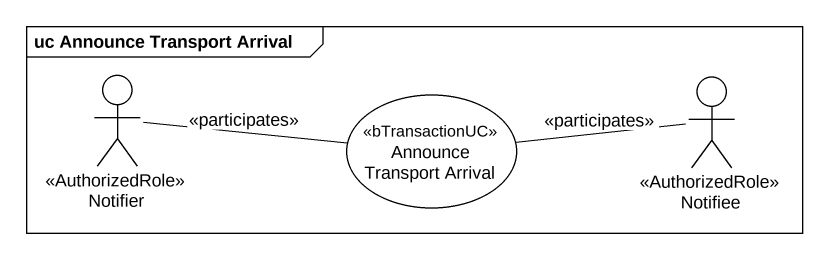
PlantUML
@startuml
mainframe uc Announce Transport Arrival
actor Notifier <<AuthorizedRole>>
usecase "Announce Transport Arrival" as Announce_Transport_Arrival <<bTransactionUC>>
actor Notifiee <<AuthorizedRole>>
Notifier -right- Announce_Transport_Arrival : <<participates>>
Notifiee -left- Announce_Transport_Arrival : <<participates>>
@enduml
